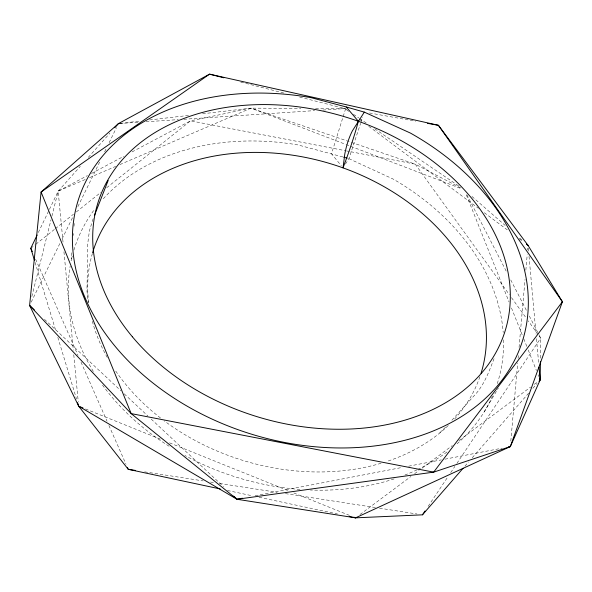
<?xml version="1.0" encoding="UTF-8"?>
<svg xmlns="http://www.w3.org/2000/svg" width="592" height="592" viewBox="0 0 592 592"><rect width="100%" height="100%" fill="white"/><g stroke="black" fill="none" stroke-linecap="round" stroke-linejoin="round"><path stroke-width="0.44" stroke-dasharray="2.96 2.22" d="M540.444 358.13L540.696 338.143L538.165 333.222M71.81 252.762L71.121 260.991A221.978 169.046 17.7 0 1 72.616 254.634M73.245 235.394L73.401 233.566M74.007 226.248L74.229 223.51M510.807 441.07L517.682 362.977M518.089 358.382L518.326 355.622M519.058 347.356L525.045 279.372M525.851 270.181L527.228 254.56M527.627 249.972L527.79 248.129M31.835 296.511L51.023 219.728M51.911 216.154L58.164 191.157L80.312 166.337M345.639 108.676L331.513 153.735L341.295 165.753M345.476 164.043L348.917 158.671L360.617 123.328M360.898 122.47L362.615 117.297M93.159 218.737L89.377 230.969L87.794 243.342L86.957 290.953L88.282 302.586M494.054 358.663C488.896 371.88 483.908 385.821 473.726 396.144L451.748 420.372M38.332 232.538L49.04 210.197M49.439 209.368L58.164 191.157L87.401 175.624M31.221 302.12L60.436 242.328M62.056 239.013L73.423 215.762M77.885 206.623L100.196 160.957M104.658 151.818L106.693 147.667M109.128 142.687L116.424 127.739M484.278 411.736L498.272 388.174M428.112 506.382L448.159 476.419M450.734 472.579L454.841 466.437M456.898 463.358L540.696 338.143L528.256 320.894M464.935 466.156L468.575 461.982M472.216 457.808L528.649 393.14M532.896 388.271L537.144 383.409M88.312 157.376L109.846 133.244M445.643 427.106L438.346 434.165M30.799 248.27L35.135 244.807M35.86 244.23L54.649 229.237M55.374 228.66L73.445 214.245M76.338 211.943L100.914 192.333M106.701 187.723L190.557 120.835L251.03 108.136L300.803 108.38M359.988 514.529L410.944 476.471M414.637 473.711L419.062 470.403M422.022 468.191L452.295 445.576M458.941 440.611L530.573 387.101M534.265 384.341L537.958 381.581M91.464 173.471L123.95 156.214M132.075 151.9L190.557 120.835L345.499 150.716M85.233 179.502L58.164 191.157L63.166 243.541M89.459 177.681L115.684 166.396M119.917 164.576L251.03 108.136L350.619 142.11M255.152 495.763L402.264 467.406M408.621 466.185L441.306 459.88M444.94 459.185L502.149 448.159M120.287 123.373L139.483 121.138M149.539 119.961L189.773 115.277M202.575 113.782L251.03 108.136L345.166 144.182M119.377 123.528L138.72 122.248M146.091 121.76L178.333 119.628M183.853 119.266L314.655 110.615M322.943 110.06L345.055 108.602L348.089 110.667M315.558 108.454L345.055 108.602L348.755 111.37M144.692 471.861L203.167 480.904M210.478 482.036L215.051 482.746M219.617 483.449L277.182 492.352M285.403 493.624L375.861 507.625M379.509 508.188L416.975 513.982M369.519 112.976L415.739 121.242M346.401 150.886L350.027 151.589M350.93 151.759L415.266 164.169L460.25 187.671M227.469 490.494L252.725 495.889M259.037 497.236L337.514 513.989M240.752 82.088L284.434 93.196M299.589 97.044L345.055 108.602M342.827 156.947L297.894 144.922A221.978 169.046 17.7 0 0 102.246 199.926M351.493 142.413L415.266 164.169L509.335 294.646M346.024 144.507L460.887 188.485M85.544 408.983L161.838 439.738M169.549 442.853L288.696 490.886M293.839 492.958L350.412 515.765M348.917 158.671L393.029 179.006A221.978 169.046 17.7 0 1 503.2 332.489M353.409 114.293L358.73 117.912M359.492 118.43L366.33 123.084M374.684 128.775L460.546 187.227M359.129 119.125L361.349 120.783M368.757 126.318L478.403 208.273M484.323 212.706L507.292 229.866M519.147 238.731L522.107 240.944M471.957 196.455L505.191 225.441M519.724 238.125L522.499 240.544M44.459 319.325L120.798 390.668M124.179 393.828L147.822 415.924M151.197 419.084L223.48 486.639M511.503 297.65L526.096 317.897M466.873 194.731L506.944 272.579M510.748 279.957L526.776 311.096M529.307 316.017L537.743 332.408M35.631 259.237L78.033 355.415M81.008 362.163L107.048 421.223M108.906 425.441L126.015 464.254M466.392 194.946L509.09 302.001M511.481 307.995L522.41 335.398M523.779 338.824L526.85 346.527M528.219 349.953L536.419 370.511M538.128 374.788L538.809 376.505M35.076 262.389L55.944 331.217M57.824 337.388L76.553 399.156M63.951 251.815L73.341 350.153M73.778 354.749L78.248 401.62M528.279 248.122L528.612 251.785M529.026 256.358L536.049 334.162M536.456 338.742L538.69 363.451M492.514 396.078A221.978 169.046 17.7 0 1 456.854 443.993M446.967 451.992A221.978 169.046 17.7 0 1 417.915 469.412M417.057 469.819A221.978 169.046 17.7 0 1 404.965 475.021M394.131 478.906A221.978 169.046 17.7 0 1 310.334 490.013M300.048 489.436A221.978 169.046 17.7 0 1 184.867 455.47M169.09 446.235A221.978 169.046 17.7 0 1 102.549 385.148M93.366 371.458A221.978 169.046 17.7 0 1 70.152 266.193M73.882 250.15A221.978 169.046 17.7 0 1 94.624 209.242M503.57 339.852A221.978 169.046 17.7 0 1 496.851 384.904M479.89 376.778A203.367 154.66 17.7 0 1 454.16 419.476M448.299 425.47A203.367 154.66 17.7 0 1 386.25 461.649M381.063 463.262A203.367 154.66 17.7 0 1 164.258 420.86M160.521 418.011A203.367 154.66 17.7 0 1 114.87 369.808M107.256 357.472A203.367 154.66 17.7 0 1 92.263 320.99M88.674 302.542A203.367 154.66 17.7 0 1 92.271 253.864"/><path stroke-width="0.89" d="M34.329 309.86L29.6 305.435L131.172 413.608L236.992 499.263L433.67 472.142L510.319 446.583L562.4 301.765L528.034 245.377L438.398 125.289L209.553 74.155L118.459 123.587L41.077 192.037L29.6 305.435L78.692 406.216L236.992 499.263L355.555 517.845L510.319 446.583L540.17 379.931L540.4 361.764M94.491 215.333L108.166 180.449M34.543 260.621L30.799 248.27L37.141 235.024M364.324 112.125L352.395 130.817A113.975 65.919 71.1 0 0 344.751 154.283L343.027 167.876A158.412 22.696 -64.7 0 0 358.33 121.264L346.179 106.945L311.14 97.673A233.004 170.777 17.7 0 0 84.271 295.852A233.004 170.777 17.7 0 0 446.449 424.982A233.004 170.777 17.7 0 0 410.426 133.074L364.324 112.125L346.179 106.945M349.243 516.49L355.555 517.845L422.459 514.833L425.026 510.992M422.459 514.833L463.114 468.242M538.964 381.322L540.17 379.931L539.016 367.114M114.767 127.724L118.459 123.587L120.287 123.373M242.439 498.212L236.992 499.263L233.618 496.103M508.506 446.93L510.319 446.583M135.553 470.448L128.249 469.315L78.692 406.216L77.619 402.686M427.52 123.343L438.398 125.289L562.4 301.765L433.67 472.142L131.172 413.608L41.077 192.037L209.553 74.155L223.813 77.781M220.254 488.955L128.249 469.315L127.502 467.628M343.693 157.191L347.178 158.182M78.692 406.216L82.976 407.947M353.846 517.149L355.555 517.845M526.554 244.267L528.034 245.377L526.651 244.163M30.799 248.27L32.286 251.644M539.49 378.214L540.17 379.931M92.53 252.976A203.367 154.66 17.7 0 1 331.92 164.162A203.367 154.66 17.7 0 1 481.03 373.323M132.364 336.759A213.438 156.199 17.7 0 0 492.115 358.915A213.438 156.199 17.7 0 0 280.068 105.08A213.438 156.199 17.7 0 0 132.364 336.759"/></g></svg>
